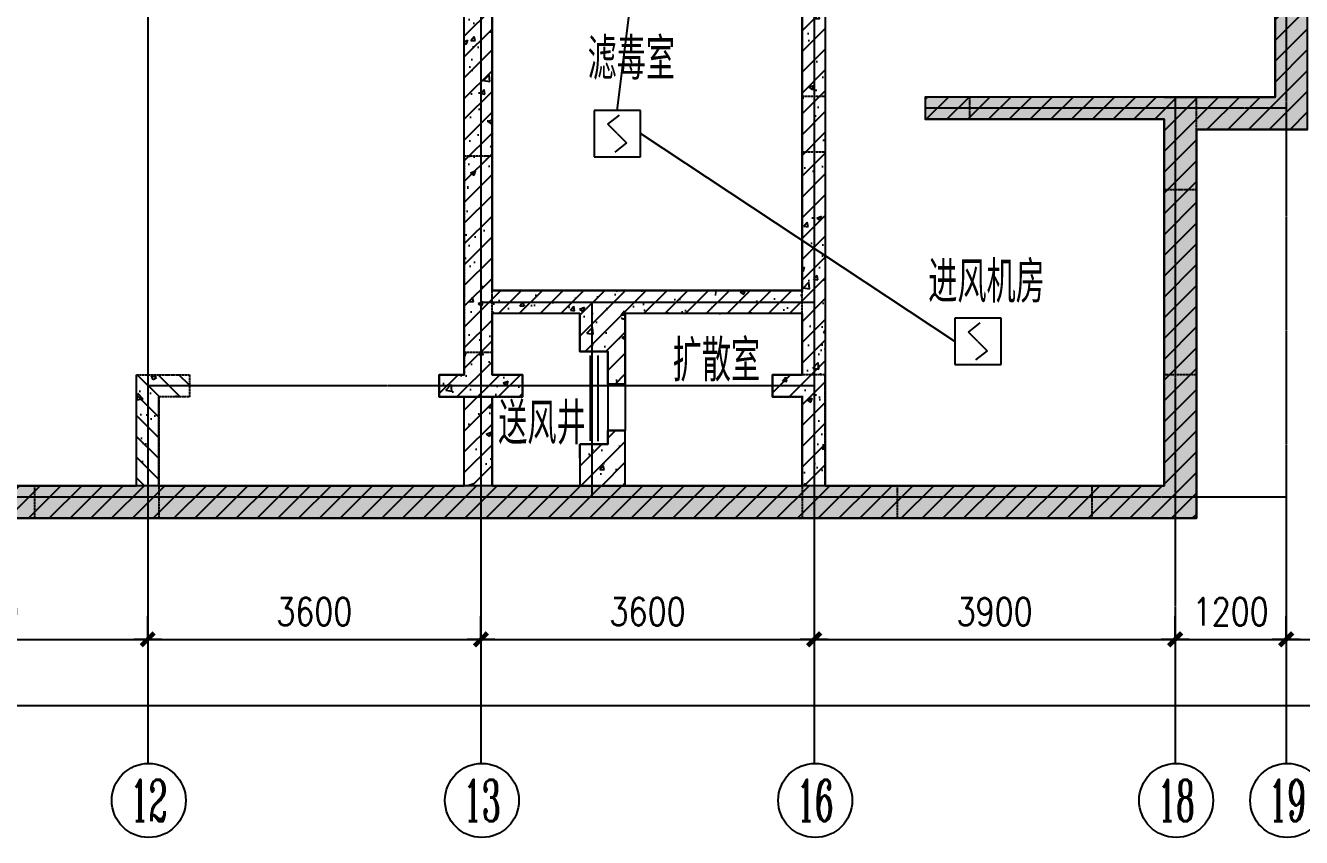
# Model space of a CAD drawing. Extents: x -170759 to 304867, y -311201 to 112352.
# Drawn here: x 50742 to 64527, y -267786 to -259015 of the extents above; entities that cross this region are included whole.
import ezdxf
from ezdxf.enums import TextEntityAlignment as Align

# ---------------------------------------------------------------- set-up
doc = ezdxf.new("R2010")
doc.units = 0
for name, pattern in [('ACAD_ISO04W100', [30.5, 24, -3, 0.5, -3]), ('DOTE', [2.42, 2, -0.2, 0.02, -0.2]), ('HIDDEN', [0.375, 0.25, -0.125])]:
    doc.linetypes.add(name, pattern=pattern)
doc.layers.get('0').update_dxf_attribs({"linetype": 'CONTINUOUS'})
for name, color, linetype in [('7', 8, 'CONTINUOUS'), ('AXIS', 3, 'CONTINUOUS'), ('AXIS_TEXT', 7, 'CONTINUOUS'), ('DOTE', 251, 'CONTINUOUS'), ('EQUIP', 3, 'CONTINUOUS'), ('TC', 253, 'CONTINUOUS'), ('TXT', 3, 'CONTINUOUS'), ('WAL', 20, 'CONTINUOUS'), ('WALL', 7, 'CONTINUOUS'), ('ZHU', 251, 'CONTINUOUS'), ('ZXX', 2, 'ACAD_ISO04W100'), ('导线', 1, 'CONTINUOUS')]:
    doc.layers.add(name, color=color, linetype=linetype)
doc.styles.add('COMPLEX', font='COMPLEX')
doc.styles.add('DIM_FONT', font='SIMPLEX.shx', dxfattribs={"width": 0.8})
doc.styles.add('HZTXT', font='txt.shx', dxfattribs={"width": 0.8, "bigfont": 'hztxt.shx'})
doc.dimstyles.new('NORMAL', dxfattribs={"dimtxt": 300, "dimasz": 1, "dimexe": 250, "dimexo": 300, "dimgap": 150, "dimtad": 1, "dimdec": 0, "dimzin": 0, "dimdsep": 46, "dimtxsty": 'DIM_FONT', "dimblk": '_DIMX', "dimblk1": '_DIMX', "dimblk2": '_DIMX', "dimsah": 1, "dimcen": 2.5, "dimclrt": 7, "dimadec": 0, "dimazin": 0, "dimtfac": 1, "dimtdec": 0, "dimtix": 1, "dimtmove": 2, "dimatfit": 3, "dimldrblk": '_DIMX', "dimfxl": 0, "dimtolj": 1, "dimtzin": 0, "dimarcsym": 0})
pattern_1 = [(50, (50704.1, -264957.1), (546.554, -47.817), [57.15, -628.65]), (355, (50704.1, -264957.1), (-105.728, 573.17), [45.72, -502.92]), (100.451, (50749.67, -264961.1), (440.828, 525.35), [48.57, -534.27]), (46.1842, (50704.1, -264804.7), (813.237, -126.127), [85.725, -942.975]), (96.6356, (50771.9, -264815.2), (712.213, 742.277), [72.855, -801.405]), (351.184, (50704.1, -264804.7), (712.214, 742.275), [68.58, -754.38]), (21, (50780.3, -264842.8), (454.845, -306.7966), [57.15, -628.65]), (326, (50780.3, -264842.8), (185.406, 552.564), [45.72, -502.92]), (71.4514, (50818.2, -264868.36), (640.25, 245.769), [48.57, -534.27]), (37.5, (50704.12, -264957.1), (9.2658, 253.6651), [0, -496.824, 0, -510.54, 0, -504.825]), (7.5, (50704.12, -264957.1), (200.459, 300.5417), [0, -291.084, 0, -485.394, 0, -192.405]), (327.5, (50534.2, -264957.1), (406.7718, -17.1862), [0, -190.5, 0, -594.36, 0, -788.67]), (317.5, (50458, -264957.1), (444.3875, 76.2795), [0, -247.65, 0, -394.716, 0, -560.07])]

# ---------------------------------------------------------------- blocks, each defined once
blk = doc.blocks.new('_DIMX')
blk.add_line((-150, 0), (150, 0))
at = {"const_width": 50}
blk.add_lwpolyline([(-70, -70), (70, 70)], dxfattribs=at)
blk = doc.blocks.new('_AXISO')
blk.add_circle((0, 0), 0.5)
at = {"layer": 'AXIS_TEXT', "style": 'COMPLEX', "width": 1.041667}
blk.add_attdef('A', text='', height=0.56, dxfattribs=at).set_placement((-0.25, -0.28), (0.25, -0.28), align=Align.FIT)
blk = doc.blocks.new('_LINKPT1')
blk.add_line((0, 0), (0, 0))
blk = doc.blocks.new('M_I14YDH')
for p, q in [((0.5, 0.5), (-0.5, 0.5)), ((-0.5, 0.5), (-0.5, -0.5)), ((-0.2, 0.2), (0.05, 0.4)), ((0.5, -0.5), (0.5, 0.5)), ((0, 0), (-0.2, 0.2)), ((0, 0), (0.2, -0.2)), ((0.2, -0.2), (-0.05, -0.4)), ((-0.5, -0.5), (0.5, -0.5))]:
    blk.add_line(p, q)
for p in [(0, 0.5), (-0.5, 0), (0.5, 0), (0, -0.5)]:
    blk.add_blockref('_LINKPT1', p)
at = {"width": 0.8, "flags": 9}
blk.add_attdef('A', (0, 0), '', height=0.00002, dxfattribs=at)

msp = doc.modelspace()

# ---------------------------------------------------------------- hatches: boundary and pattern name
at = {"layer": 'WALL'}
h = msp.add_hatch(dxfattribs=at)
h.set_pattern_fill('AR-CONC', color=256, scale=3, style=0)
h.set_pattern_definition(pattern_1)
h.paths.add_polyline_path([(35081.64473, -250107.46476), (35081.64473, -249587.46476), (32331.64473, -249587.46476), (32331.64473, -260137.46476), (33531.64473, -260137.46476), (33531.64473, -264337.46476), (63391.64473, -264337.46476), (63391.64473, -260137.46476), (64591.64473, -260137.46476), (64591.64473, -257987.46476), (64541.64473, -257987.46476), (64541.64473, -249587.46476), (63961.64473, -249587.46476), (63961.64473, -249827.46476), (64241.64473, -249827.46476), (64241.64473, -259787.46476), (60461.64473, -259787.46476), (60461.64473, -260027.46476), (63041.64473, -260027.46476), (63041.64473, -263987.46476), (59381.64473, -263987.46476), (33881.64473, -263987.46476), (33881.64473, -259787.46476), (32681.64473, -259787.46476), (32681.64689, -249827.46456), (33631.64473, -249827.46476), (33631.64473, -250107.46476), (33881.64473, -250107.46476), (33881.64473, -249827.46476), (34841.64473, -249827.46476), (34841.64473, -250107.46476)])
h = msp.add_hatch(dxfattribs=at)
h.set_pattern_fill('ANSI31', color=256, scale=50, style=0)
h.set_pattern_definition([(45, (49929.86, -264957.1), (-112.2532, 112.2532), [])])
h.paths.add_polyline_path([(35081.64473, -250107.46476), (35081.64473, -249587.46476), (32331.64473, -249587.46476), (32331.64473, -260137.46476), (33531.64473, -260137.46476), (33531.64473, -264337.46476), (63391.64473, -264337.46476), (63391.64473, -260137.46476), (64591.64473, -260137.46476), (64591.64473, -257987.46476), (64541.64473, -257987.46476), (64541.64473, -249587.46476), (63961.64473, -249587.46476), (63961.64473, -249827.46476), (64241.64473, -249827.46476), (64241.64473, -259787.46476), (60461.64473, -259787.46476), (60461.64473, -260027.46476), (63041.64473, -260027.46476), (63041.64473, -263987.46476), (59381.64473, -263987.46476), (33881.64473, -263987.46476), (33881.64473, -259787.46476), (32681.64473, -259787.46476), (32681.64689, -249827.46456), (33631.64473, -249827.46476), (33631.64473, -250107.46476), (33881.64473, -250107.46476), (33881.64473, -249827.46476), (34841.64473, -249827.46476), (34841.64473, -250107.46476)])
h = msp.add_hatch(dxfattribs=at)
h.set_pattern_fill('AR-CONC', color=256, scale=3, style=0)
h.set_pattern_definition(pattern_1)
h.paths.add_polyline_path([(51941.64473, -258827.46476), (51941.64473, -257987.46476), (55481.64473, -257987.46476), (55481.64473, -257487.46476), (55781.64473, -257487.46476), (55781.64473, -257987.46476), (56261.64473, -257987.46476), (56261.64473, -258227.46476), (55781.64473, -258227.46476), (55781.64473, -261877.46476), (59131.64473, -261877.46476), (59131.64473, -258227.46476), (57161.64473, -258227.46476), (57161.64473, -257987.46476), (59131.64473, -257987.46476), (59131.64473, -257527.46476), (59381.64473, -257527.46476), (59381.64473, -263987.46476), (59131.64473, -263987.46476), (59131.64473, -263027.46476), (58811.64473, -263027.46476), (58812.31083, -262787.46661), (59131.64473, -262788.7137), (59131.64473, -262127.46476), (57221.64455, -262127.46476), (57221.64455, -262888.07186), (57031.64455, -262888.07186), (57031.64455, -262538.07186), (56731.64473, -262538.07186), (56731.64473, -262127.46476), (55781.64473, -262127.46476), (55781.64473, -262787.46476), (56111.64473, -262787.46476), (56111.64473, -263027.46476), (55211.64473, -263027.46476), (55781.64473, -263027.46476), (55781.64473, -263987.46476), (55481.64473, -263987.46476), (55481.64473, -263027.46476), (55211.64473, -263027.46476), (55211.64473, -262787.46476), (55481.64473, -262787.46476), (55481.64473, -258227.46476), (52181.64473, -258227.46476), (52181.64473, -258827.46476)])
h = msp.add_hatch(dxfattribs=at)
h.set_pattern_fill('ANSI31', color=256, scale=50, style=0)
h.set_pattern_definition([(45, (52123.83, -264957.1), (-112.2532, 112.2532), [])])
h.paths.add_polyline_path([(51941.64473, -258827.46476), (51941.64473, -257987.46476), (55481.64473, -257987.46476), (55481.64473, -257487.46476), (55781.64473, -257487.46476), (55781.64473, -257987.46476), (56261.64473, -257987.46476), (56261.64473, -258227.46476), (55781.64473, -258227.46476), (55781.64473, -261877.46476), (59131.64473, -261877.46476), (59131.64473, -258227.46476), (57161.64473, -258227.46476), (57161.64473, -257987.46476), (59131.64473, -257987.46476), (59131.64473, -257527.46476), (59381.64473, -257527.46476), (59381.64473, -263987.46476), (59131.64473, -263987.46476), (59131.64473, -263027.46476), (58811.64473, -263027.46476), (58812.31083, -262787.46661), (59131.64473, -262788.7137), (59131.64473, -262127.46476), (57221.64455, -262127.46476), (57221.64455, -262888.07186), (57031.64455, -262888.07186), (57031.64455, -262538.07186), (56731.64473, -262538.07186), (56731.64473, -262127.46476), (55781.64473, -262127.46476), (55781.64473, -262787.46476), (56111.64473, -262787.46476), (56111.64473, -263027.46476), (55211.64473, -263027.46476), (55781.64473, -263027.46476), (55781.64473, -263987.46476), (55481.64473, -263987.46476), (55481.64473, -263027.46476), (55211.64473, -263027.46476), (55211.64473, -262787.46476), (55481.64473, -262787.46476), (55481.64473, -258227.46476), (52181.64473, -258227.46476), (52181.64473, -258827.46476)])
h = msp.add_hatch(dxfattribs=at)
h.set_pattern_fill('ANSI31', color=256, scale=50, style=0)
h.set_pattern_definition([(135, (46934.61, -264957.1), (112.253, 112.253), [])])
h.paths.add_polyline_path([(52061.64473, -263987.46476), (51941.64473, -263987.46476), (51941.64473, -262787.46476), (52061.64473, -262787.46476)])
h.paths.add_polyline_path([(52061.64473, -262907.46476), (52511.64473, -262907.46476), (52511.64473, -263027.46476), (52181.64473, -263027.46476), (52181.64473, -263987.46476), (52061.64473, -263987.46476)])
h.paths.add_polyline_path([(52061.64473, -262907.46476), (52061.64473, -262787.46476), (52511.64473, -262787.46476), (52511.64473, -262907.46476)])
h = msp.add_hatch(dxfattribs=at)
h.set_pattern_fill('AR-CONC', color=256, scale=3, style=0)
h.set_pattern_definition([(130, (46219.17, -264957.1), (-546.554, -47.817), [57.15, -628.65]), (185, (46219.17, -264957.1), (105.73, 573.17), [45.72, -502.92]), (79.549, (46173.6, -264961.1), (-440.828, 525.35), [48.57, -534.27]), (133.816, (46219.2, -264804.7), (-813.24, -126.13), [85.725, -942.975]), (83.364, (46151.4, -264815.2), (-712.21, 742.28), [72.855, -801.405]), (188.816, (46219.2, -264804.7), (-712.21, 742.28), [68.58, -754.38]), (159, (46142.97, -264842.8), (-454.845, -306.797), [57.15, -628.65]), (214, (46142.97, -264842.8), (-185.406, 552.564), [45.72, -502.92]), (108.549, (46105.07, -264868.36), (-640.25, 245.77), [48.57, -534.27]), (142.5, (46219.17, -264957.1), (-9.266, 253.665), [0, -496.824, 0, -510.54, 0, -504.825]), (172.5, (46219.17, -264957.1), (-200.459, 300.542), [0, -291.084, 0, -485.394, 0, -192.405]), (212.5, (46389.1, -264957.1), (-406.772, -17.186), [0, -190.5, 0, -594.36, 0, -788.67]), (222.5, (46465.3, -264957.1), (-444.388, 76.28), [0, -247.65, 0, -394.716, 0, -560.07])])
h.paths.add_polyline_path([(52061.64473, -263987.46476), (51941.64473, -263987.46476), (51941.64473, -262787.46476), (52061.64473, -262787.46476)])
h.paths.add_polyline_path([(52061.64473, -262907.46476), (52511.64473, -262907.46476), (52511.64473, -263027.46476), (52181.64473, -263027.46476), (52181.64473, -263987.46476), (52061.64473, -263987.46476)])
h.paths.add_polyline_path([(52061.64473, -262907.46476), (52061.64473, -262787.46476), (52511.64473, -262787.46476), (52511.64473, -262907.46476)])
h = msp.add_hatch(dxfattribs=at)
h.set_pattern_fill('AR-CONC', color=256, scale=3, style=0)
h.set_pattern_definition(pattern_1)
h.paths.add_polyline_path([(56731.64455, -263538.07186), (56731.64455, -263987.46476), (57221.64455, -263987.46476), (57221.64455, -263388.07186), (57031.64455, -263388.07186), (57031.64455, -263538.07186)])
h = msp.add_hatch(dxfattribs=at)
h.set_pattern_fill('ANSI31', color=256, scale=50, style=0)
h.set_pattern_definition([(45, (49935.11, -264957.1), (-112.2532, 112.2532), [])])
h.paths.add_polyline_path([(56731.64455, -263538.07186), (56731.64455, -263987.46476), (57221.64455, -263987.46476), (57221.64455, -263388.07186), (57031.64455, -263388.07186), (57031.64455, -263538.07186)])

# ---------------------------------------------------------------- linework, layer by layer
at = {"layer": '7'}
for p, q in [((56847.08444, -263502.44915, 0), (56847.08444, -262579.09157, 0)), ((57031.64455, -262888.07186, 0), (57031.64455, -263388.07186, 0)), ((57221.64455, -262888.07186, 0), (57221.64455, -263388.07186, 0))]:
    msp.add_line(p, q, dxfattribs=at)
at = {"layer": 'AXIS'}
for p, q in [((52061.64473, -265944.75255, 0), (52061.64473, -266985.96823, 0)), ((55661.64473, -265944.75255, 0), (55661.64473, -266985.96823, 0)), ((59261.64473, -265944.75255, 0), (59261.64473, -266985.96823, 0)), ((63161.64473, -265944.75255, 0), (63161.64473, -266985.96823, 0)), ((64361.64473, -265944.75255, 0), (64361.64473, -266985.96823, 0))]:
    msp.add_line(p, q, dxfattribs=at)
at = {"layer": 'DOTE', "color": 251, "linetype": 'DOTE', "ltscale": 0.5}
for p, q in [((64361.64473, -249336.38176, 0), (64361.64473, -266768.17179, 0)), ((52061.64473, -254027.46476, 0), (52061.64473, -266768.17179, 0)), ((55661.64473, -255587.46476, 0), (55661.64473, -266768.17179, 0)), ((59261.64473, -255707.46476, 0), (59261.64473, -266768.17179, 0)), ((63161.64473, -259787.46476, 0), (63161.64473, -266768.17179, 0)), ((64361.64473, -259907.46476, 0), (60461.64473, -259907.46476, 0)), ((59261.64473, -262007.46476, 0), (55661.64473, -262007.46476, 0)), ((59261.64473, -262007.46476, 0), (56731.64473, -262007.46476, 0)), ((56861.64473, -262007.46476, 0), (56861.64473, -264107.46476, 0)), ((59261.64473, -262907.46476, 0), (52061.64473, -262907.46476, 0)), ((32561.64473, -264107.46476, 0), (64361.64473, -264107.46476, 0))]:
    msp.add_line(p, q, dxfattribs=at)
at = {"layer": 'WAL', "color": 2, "linetype": 'HIDDEN'}
msp.add_line((56926.75063, -263506.64625, 0), (56926.75063, -262579.09157, 0), dxfattribs=at)
at = {"layer": 'WALL'}
for p, q in [((64241.64473, -259787.46476, 0), (64241.64473, -257989.02965, 0)), ((55481.64473, -262787.46476, 0), (55481.64473, -258227.46476, 0)), ((55781.64473, -261877.46476, 0), (55781.64473, -258227.46476, 0)), ((59131.64473, -258227.46476, 0), (59131.64473, -261887.46476, 0)), ((59381.64473, -258227.46476, 0), (59381.64473, -263987.46476, 0)), ((60461.64473, -259787.46476, 0), (60461.64473, -260027.46476, 0)), ((63041.64473, -259787.46476, 0), (60461.64473, -259787.46476, 0)), ((63041.64473, -259787.46476, 0), (64241.64473, -259787.46476, 0)), ((63041.64473, -260027.46476, 0), (60461.64473, -260027.46476, 0)), ((63041.64473, -263987.46476, 0), (63041.64473, -260027.46476, 0)), ((63391.64473, -260137.46476, 0), (63391.64473, -264337.46476, 0)), ((64591.64473, -260137.46476, 0), (63391.64473, -260137.46476, 0)), ((59131.64473, -261877.46476, 0), (55781.64473, -261877.46476, 0)), ((55781.64473, -262787.46476, 0), (55781.64473, -262127.46476, 0)), ((56731.64473, -262127.46476, 0), (55781.64473, -262127.46476, 0)), ((56731.64473, -262127.46476, 0), (56731.64473, -262538.07186, 0)), ((59131.64473, -262127.46476, 0), (57221.64455, -262127.46476, 0)), ((59131.64473, -262127.46476, 0), (59131.64473, -262787.46476, 0)), ((51941.64473, -263987.46476, 0), (51941.64473, -262787.46476, 0)), ((55211.64473, -262787.46476, 0), (55211.64473, -263027.46476, 0)), ((55481.64473, -262787.46476, 0), (55211.64473, -262787.46476, 0)), ((56111.64473, -262787.46476, 0), (55781.64473, -262787.46476, 0)), ((56111.64473, -262787.46476, 0), (56111.64473, -263027.46476, 0)), ((59141.64473, -262787.46476, 0), (58811.64473, -262787.46476, 0)), ((58811.64473, -262787.46476, 0), (58811.64473, -263027.46476, 0)), ((59141.64473, -262787.46476, 0), (58811.64473, -262787.46476, 0)), ((58811.64473, -262787.46476, 0), (58811.64473, -263027.46476, 0)), ((59141.64473, -262787.46476, 0), (58811.64473, -262787.46476, 0)), ((52181.64473, -263987.46476, 0), (52181.64473, -263027.46476, 0)), ((55541.64473, -263027.46476, 0), (55211.64473, -263027.46476, 0)), ((55481.64473, -263987.46476, 0), (55481.64473, -263027.46476, 0)), ((55781.64473, -263987.46476, 0), (55781.64473, -263027.46476, 0)), ((56111.64473, -263027.46476, 0), (55781.64473, -263027.46476, 0)), ((59141.64473, -263027.46476, 0), (58811.64473, -263027.46476, 0)), ((59141.64473, -263027.46476, 0), (58811.64473, -263027.46476, 0)), ((59141.64473, -263027.46476, 0), (58811.64473, -263027.46476, 0)), ((59131.64473, -263027.46476, 0), (59131.64473, -263987.46476, 0)), ((56731.64455, -263538.07186, 0), (56731.64455, -263987.46476, 0)), ((56731.64473, -263687.46476, 0), (56731.64473, -263538.07186, 0)), ((46511.64473, -263987.46476, 0), (51941.64473, -263987.46476, 0)), ((52181.64473, -263987.46476, 0), (55481.64473, -263987.46476, 0)), ((55781.64473, -263987.46476, 0), (56731.64455, -263987.46476, 0)), ((57221.64455, -263987.46476, 0), (59131.64473, -263987.46476, 0)), ((59381.64473, -263987.46476, 0), (63041.64473, -263987.46476, 0)), ((62261.64473, -263987.46476, 0), (63041.64473, -263987.46476, 0)), ((62261.64473, -263987.46476, 0), (63041.64473, -263987.46476, 0)), ((33531.64473, -264337.46476, 0), (63391.64473, -264337.46476, 0)), ((63391.64473, -264337.46476, 0), (33531.64473, -264337.46476, 0))]:
    msp.add_line(p, q, dxfattribs=at)
at = {"layer": 'WALL', "color": 7}
for p, q in [((57221.64455, -262888.07186, 0), (57221.64455, -262127.46476, 0)), ((56731.64473, -262538.07186, 0), (57031.64455, -262538.07186, 0)), ((57031.64455, -262888.07186, 0), (57031.64455, -262538.07186, 0)), ((57031.64455, -262538.07186, 0), (57031.64455, -262888.07186, 0)), ((57031.64455, -262888.07186, 0), (57221.64455, -262888.07186, 0)), ((57031.64455, -263538.07186, 0), (57031.64455, -263388.07186, 0)), ((57031.64455, -263388.07186, 0), (57221.64455, -263388.07186, 0)), ((57031.64455, -263388.07186, 0), (57031.64455, -263538.07186, 0)), ((57221.64455, -263987.46476, 0), (57221.64455, -263388.07186, 0)), ((56731.64455, -263538.07186, 0), (57031.64455, -263538.07186, 0))]:
    msp.add_line(p, q, dxfattribs=at)
at = {"layer": 'WALL', "elevation": 0}
msp.add_lwpolyline([(33531.64473, -264337.46476), (63391.64473, -264337.46476), (63391.64473, -260137.46476), (64591.64473, -260137.46476), (64591.64473, -257987.46476), (64541.64473, -257987.46476), (64541.64473, -249587.46476), (63961.64473, -249587.46476), (63961.64473, -249827.46476), (64241.64473, -249827.46476), (64241.64473, -259787.46476), (60461.64473, -259787.46476), (60461.64473, -260027.46476), (63041.64473, -260027.46476), (63041.64473, -263987.46476), (59381.64473, -263987.46476), (33881.64473, -263987.46476)], dxfattribs=at)
at = {"layer": 'ZHU', "elevation": 0}
for points in [[(59381.64473, -257527.46476), (59381.64473, -263987.46476), (59131.64473, -263987.46476), (59131.64473, -263027.46476), (58811.64473, -263027.46476), (58812.31083, -262787.46661), (59131.64473, -262788.7137), (59131.64473, -262127.46476), (57221.64455, -262127.46476), (57221.64455, -262888.07186), (57031.64455, -262888.07186), (57031.64455, -262538.07186), (56731.64473, -262538.07186), (56731.64473, -262127.46476), (55781.64473, -262127.46476), (55781.64473, -262787.46476), (56111.64473, -262787.46476), (56111.64473, -263027.46476), (55211.64473, -263027.46476), (55781.64473, -263027.46476), (55781.64473, -263987.46476), (55481.64473, -263987.46476), (55481.64473, -263027.46476), (55211.64473, -263027.46476), (55211.64473, -262787.46476), (55481.64473, -262787.46476), (55481.64473, -258227.46476)], [(55781.64473, -258227.46476), (55781.64473, -261877.46476), (59131.64473, -261877.46476), (59131.64473, -258227.46476)]]:
    msp.add_lwpolyline(points, dxfattribs=at)
msp.add_lwpolyline([(56731.64455, -263538.07186), (56731.64455, -263987.46476), (57221.64455, -263987.46476), (57221.64455, -263388.07186), (57031.64455, -263388.07186), (57031.64455, -263538.07186)], close=True, dxfattribs=at)
at = {"layer": 'ZXX'}
for p, q in [((60941.64473, -259787.46476, 0), (60941.64473, -260027.46476, 0)), ((59131.64473, -260378.71163, 0), (59381.64473, -260378.71163, 0)), ((55781.64473, -262547.46476, 0), (55481.64473, -262547.46476, 0))]:
    msp.add_line(p, q, dxfattribs=at)
at = {"layer": 'ZXX', "elevation": 0}
for points in [[(59131.64473, -262788.7137), (59131.64473, -259778.80523), (59381.64473, -259778.80523), (59381.64473, -262788.7137), (59131.64473, -262788.7137)], [(63041.64473, -260787.46476), (63391.64473, -260787.46476), (63391.64473, -259787.46476), (60461.64473, -259787.46476), (60461.64473, -260027.46476), (63041.64473, -260027.46476), (63041.64473, -260787.46476)], [(56111.64473, -263027.46476), (56111.64473, -262787.46476), (55781.64473, -262787.46476), (55781.64473, -260427.46476), (55481.64473, -260427.46476), (55481.64473, -262787.46476), (55211.64473, -262787.46476), (55211.64473, -263027.46476), (56111.64473, -263027.46476)], [(50841.64473, -264337.46476), (50841.64473, -263987.46476), (51941.64473, -263987.46476), (51941.64473, -262787.46476), (52511.64473, -262787.46476), (52511.64473, -263027.46476), (52181.64473, -263027.46476), (52181.64473, -264337.46476), (50841.64473, -264337.46476)], [(60161.64473, -264337.46476), (60161.64473, -263987.46476), (59381.64473, -263987.46476), (59381.64473, -262789.04674), (58811.64473, -262787.46476), (58811.64473, -263027.46476), (59131.64473, -263027.46476), (59131.64473, -264337.46476), (60161.64473, -264337.46476)], [(63391.64473, -262787.46476), (63041.64473, -262787.46476), (63041.64473, -263987.46476), (62261.64473, -263987.46476), (62261.64473, -264337.46476), (63391.64473, -264337.46476), (63391.64473, -262787.46476)]]:
    msp.add_lwpolyline(points, dxfattribs=at)
at = {"layer": '导线'}
for p, q in [((57133.90778, -259932.56702), (57481.70534, -257178.14183)), ((60780.46981, -262427.70155), (57383.90778, -260182.56702))]:
    msp.add_line(p, q, dxfattribs=at)

# ---------------------------------------------------------------- block references
at = {"layer": 'AXIS'}
ref = msp.add_blockref('_AXISO', (52072.75132, -267385.81401, 0), dxfattribs=dict(at, xscale=800, yscale=800, zscale=800))
ref.add_attrib('A', '12', dxfattribs={"layer": 'AXIS_TEXT', "height": 448, "style": 'COMPLEX', "width": 0.646552}).set_placement((51872.75132, -267609.81401, 0), (52272.75132, -267609.81401, 0), align=Align.FIT)
ref = msp.add_blockref('_AXISO', (55672.75132, -267385.81401, 0), dxfattribs=dict(at, xscale=800, yscale=800, zscale=800))
ref.add_attrib('A', '13', dxfattribs={"layer": 'AXIS_TEXT', "height": 448, "style": 'COMPLEX', "width": 0.646552}).set_placement((55472.75132, -267609.81401, 0), (55872.75132, -267609.81401, 0), align=Align.FIT)
ref = msp.add_blockref('_AXISO', (59272.75132, -267385.81401, 0), dxfattribs=dict(at, xscale=800, yscale=800, zscale=800))
ref.add_attrib('A', '16', dxfattribs={"layer": 'AXIS_TEXT', "height": 448, "style": 'COMPLEX', "width": 0.646552}).set_placement((59072.75132, -267609.81401, 0), (59472.75132, -267609.81401, 0), align=Align.FIT)
ref = msp.add_blockref('_AXISO', (63172.75132, -267385.81401, 0), dxfattribs=dict(at, xscale=800, yscale=800, zscale=800))
ref.add_attrib('A', '18', dxfattribs={"layer": 'AXIS_TEXT', "height": 448, "style": 'COMPLEX', "width": 0.646552}).set_placement((62972.75132, -267609.81401, 0), (63372.75132, -267609.81401, 0), align=Align.FIT)
ref = msp.add_blockref('_AXISO', (64372.75132, -267385.81401, 0), dxfattribs=dict(at, xscale=800, yscale=800, zscale=800))
ref.add_attrib('A', '19', dxfattribs={"layer": 'AXIS_TEXT', "height": 448, "style": 'COMPLEX', "width": 0.646552}).set_placement((64172.75132, -267609.81401, 0), (64572.75132, -267609.81401, 0), align=Align.FIT)
at = {"layer": 'EQUIP', "xscale": 500, "yscale": 500, "zscale": 500}
for p in [(57133.90778, -260182.56702), (61030.46981, -262427.70155)]:
    msp.add_blockref('M_I14YDH', p, dxfattribs=at)

# ---------------------------------------------------------------- texts
at = {"layer": 'TXT', "color": 3, "linetype": 'Continuous', "style": 'HZTXT', "width": 0.7}
for s, p in [('滤毒室', (56813.20986, -259600.43503)), ('进风机房', (60494.09981, -262010.74979)), ('送风井', (55848.49964, -263538.81822, 0))]:
    msp.add_text(s, height=450, dxfattribs=at).set_placement(p)
msp.add_text('扩散室', height=450, rotation=0.000000003, dxfattribs=at).set_placement((57733.18506, -262860.23955, 0))

# ---------------------------------------------------------------- dimensions: what is measured, and where the dimension line sits
at = {"layer": 'AXIS'}
msp.add_linear_dim(base=(78961.64473, -265645.71788), p1=(64361.64473, -264706.84877, 0), p2=(78961.64473, -264706.84877, 0), dimstyle='NORMAL', dxfattribs=at).render()
at = {"layer": 'TC'}
msp.add_linear_dim(base=(110991.64473, -266361.08815), p1=(32331.64473, -264407.46476), p2=(110991.64473, -264107.46476), dimstyle='NORMAL', dxfattribs=at).render()
for base, p1, p2 in [((52061.64473, -265645.71788), (48461.64473, -265944.75255, 0), (52061.64473, -265944.75255, 0)), ((55661.64473, -265645.71788), (52061.64473, -265944.75255, 0), (55661.64473, -265944.75255, 0)), ((59261.64473, -265645.71788), (55661.64473, -265944.75255, 0), (59261.64473, -265645.71788, 0)), ((63161.64473, -265645.71788), (59261.64473, -265645.71788, 0), (63161.64473, -265944.75255, 0)), ((64361.64473, -265645.71788), (63161.64473, -265944.75255, 0), (64361.64473, -265944.75255, 0))]:
    msp.add_linear_dim(base=base, p1=p1, p2=p2, dimstyle='NORMAL', override={"dimse1": 1}, dxfattribs=at).render()

doc.saveas('drawing.dxf')
